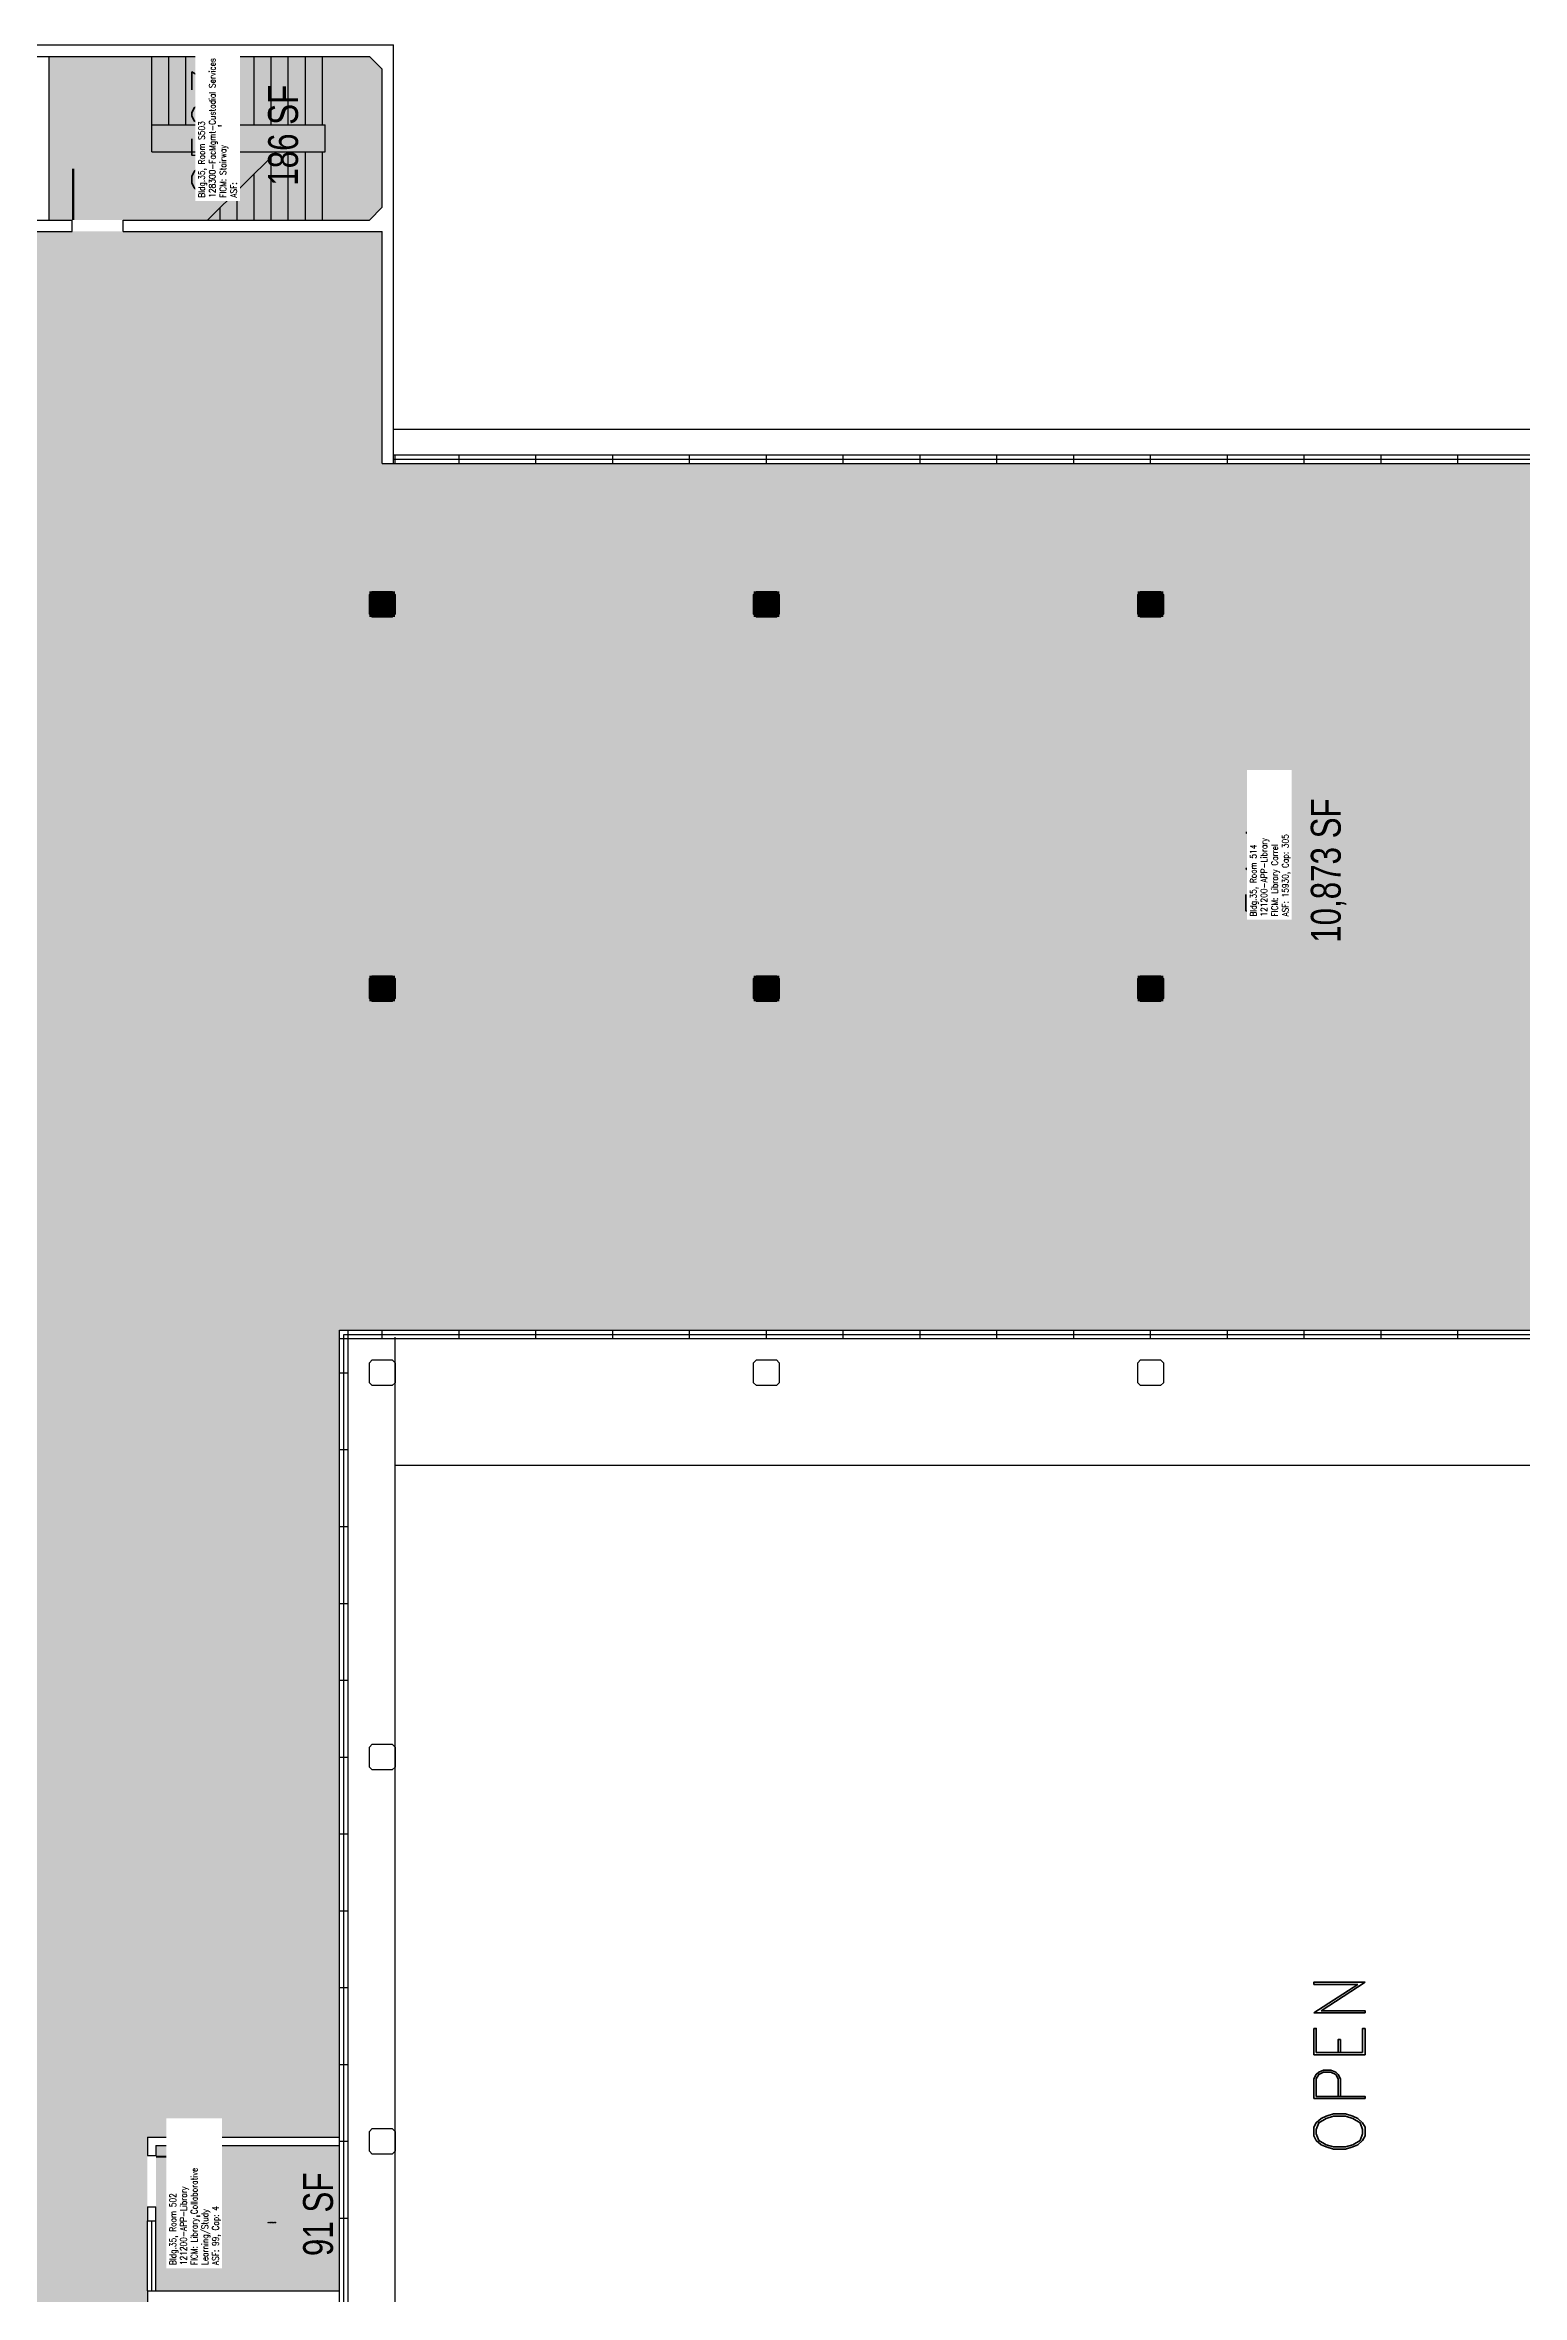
# Model space of a CAD drawing. Header units: inches. Extents: x 0 to 3255, y 0 to 2553.
# Drawn here: x 843 to 1881, y 972 to 2553 of the extents above; entities that cross this region are included whole.
import ezdxf
from ezdxf.enums import TextEntityAlignment as Align

# ---------------------------------------------------------------- set-up
doc = ezdxf.new("R2010")
doc.units = ezdxf.units.IN
doc.header["$LTSCALE"] = 10
doc.header["$MEASUREMENT"] = 0
doc.layers.get('0').update_dxf_attribs({"linetype": 'CONTINUOUS'})
for name, color, linetype in [('A-DOOR', 2, 'CONTINUOUS'), ('A-FLOR', 3, 'CONTINUOUS'), ('A-GLAZ', 1, 'CONTINUOUS'), ('A-GLAZ-SILL', 2, 'CONTINUOUS'), ('A-IDEN-CNUM', 7, 'CONTINUOUS'), ('A-IDEN-RNUM', 7, 'CONTINUOUS'), ('A-IDEN-SNUM', 4, 'CONTINUOUS'), ('A-IDEN-TEXT', 4, 'CONTINUOUS'), ('A-IDEN-VNUM', 4, 'CONTINUOUS'), ('A-ROOF', 2, 'CONTINUOUS'), ('A-SWAL', 5, 'CONTINUOUS'), ('A-WALL', 5, 'CONTINUOUS'), ('A-WALL-PATT', 7, 'CONTINUOUS'), ('AREA-TEXT', 3, 'CONTINUOUS'), ('Rooms-Category-Color', 7, 'CONTINUOUS'), ('Rooms-College-Color', 7, 'CONTINUOUS'), ('Rooms-Department-Color', 7, 'CONTINUOUS'), ('Rooms-Division-Color', 7, 'CONTINUOUS'), ('Rooms-Information', 7, 'CONTINUOUS')]:
    doc.layers.add(name, color=color, linetype=linetype)
doc.styles.add('AREA', font='arial.ttf', dxfattribs={"width": 0.75, "height": 21})
doc.styles.add('ROOMSNUMBER', font='TXT.SHX', dxfattribs={"height": 0.03})
doc.styles.add('ROOMVNUMBER', font='simplex.shx', dxfattribs={"width": 0.85})
doc.styles.add('TEXT', font='ROMAND')

# ---------------------------------------------------------------- blocks, each defined once
blk = doc.blocks.new('COL')
at = {"layer": 'A-SWAL'}
blk.add_lwpolyline([(9, 7), (9, -7), (7, -9), (-7, -9), (-9, -7), (-9, 7), (-7, 9), (7, 9)], close=True, dxfattribs=at)
at = {"layer": 'A-WALL-PATT', "const_width": 18}
blk.add_lwpolyline([(0, 9), (0, -9)], dxfattribs=at)

msp = doc.modelspace()

# ---------------------------------------------------------------- hatches: boundary and pattern name
at = {"layer": 'Rooms-Category-Color', "true_color": 0xadadad}
msp.add_hatch(color=253, dxfattribs=at).paths.add_polyline_path([(858.4, 2430), (862, 2430), (863, 2430), (894.4, 2430), (898, 2430), (899, 2430), (1071, 2430), (1080, 2439), (1080, 2536), (1071, 2545), (894.4, 2545), (858.4, 2545), (846, 2545), (846, 2535.2), (846, 2507.2), (846, 2430)])
at = {"layer": 'Rooms-Category-Color', "true_color": 0x99d7b2}
for points in [[(2700, 1650), (2700, 1725), (2700, 1728), (2700, 1731), (2700, 1782), (2700, 1881), (2691, 1881), (2691, 1887), (2691, 1893), (2691, 1899), (2709, 1899), (2709, 1890), (2961, 1890), (2961, 1899), (2979, 1899), (2979, 1893), (3085, 1893), (3085, 2052), (3048, 2052), (3048, 2060), (3048, 2160), (3048, 2259), (2700, 2259), (2700, 2422), (2541, 2422), (2535, 2422), (2519, 2422), (2518, 2422), (2507, 2422), (2483, 2422), (2482, 2422), (2471, 2422), (2436, 2422), (2430, 2422), (2430, 2322), (2430, 2259), (2422, 2259), (1088, 2259), (1080, 2259), (1080, 2322), (1080, 2422), (1074, 2422), (921, 2422), (915, 2422), (899, 2422), (898, 2422), (894.4, 2422), (863, 2422), (862, 2422), (858.4, 2422), (810, 2422), (810, 2325), (810, 2322), (810, 2259), (300, 2259), (300, 2169), (300, 2163), (300, 2060), (300, 2052), (270, 2052), (270, 2001), (270, 1995), (270, 1899), (279, 1899), (279, 1890), (810, 1890), (810, 1650)], [(810, 1078), (648, 1078), (636, 1078), (590, 1078), (590, 1089), (588, 1089), (552, 1089), (495, 1089), (495, 1078), (489, 1078), (487, 1078), (485, 1078), (449, 1078), (438, 1078), (432, 1078), (402, 1078), (396, 1078), (378, 1078), (378, 1044), (378, 1026), (378, 996), (378, 990), (378, 972), (431, 972), (467, 972), (810, 972), (810, 816.1), (810, 789), (810, 753), (810, 543), (1083, 543), (1185, 543), (1191, 543), (1470, 543), (1506, 543), (1611, 543), (1617, 543), (1629, 543), (1631, 543), (1632, 543), (1667, 543), (1668, 543), (1790, 543), (1826, 543), (1881, 543), (1881, 549), (1899, 549), (1899, 543), (2151, 543), (2151, 549), (2169, 549), (2169, 543), (2421, 543), (2421, 549), (2439, 549), (2439, 543), (2691, 543), (2691, 549), (2700, 549), (2700, 603), (2700, 611), (2700, 613), (2700, 639), (2700, 647), (2700, 648), (2700, 649), (2700, 672), (2700, 678), (2700, 815), (2700, 972), (2700, 1458), (2700, 1620), (2700, 1650), (2568, 1650), (2568, 810), (2460, 810), (2433, 810), (2427, 810), (2352, 810), (2328, 810), (2325, 810), (2322, 810), (2319, 810), (2316, 810), (2223, 810), (2163, 810), (2157, 810), (2055, 810), (2049, 810), (1893, 810), (1887, 810), (1881, 810), (1629, 810), (1623, 810), (1623, 678), (1623, 672), (1617, 672), (1611, 672), (1575, 672), (1509, 672), (1395, 672), (1359, 672), (1350, 672), (1341, 672), (1324.3, 672), (1305, 672), (1185, 672), (1125, 672), (1089, 672), (1077, 672), (1023, 672), (915, 672), (915, 816), (915, 821), (915, 857), (915, 1034), (915, 1070), (915, 1083), (1050, 1083), (1050, 1566), (1050, 1650), (810, 1650), (810, 1461), (810, 1458), (810, 1404), (810, 1368), (810, 1350), (810, 1305.5), (810, 1263.5), (810, 1188.6), (810, 1146.6)], [(921, 1034), (921, 1070), (921, 1077), (1050, 1077), (1050, 975), (921, 975)]]:
    msp.add_hatch(color=253, dxfattribs=at).paths.add_polyline_path(points)
at = {"layer": 'Rooms-College-Color', "true_color": 0xadadad}
for points in [[(858.4, 2430), (862, 2430), (863, 2430), (894.4, 2430), (898, 2430), (899, 2430), (1071, 2430), (1080, 2439), (1080, 2536), (1071, 2545), (894.4, 2545), (858.4, 2545), (846, 2545), (846, 2535.2), (846, 2507.2), (846, 2430)], [(810, 1078), (648, 1078), (636, 1078), (590, 1078), (590, 1089), (588, 1089), (552, 1089), (495, 1089), (495, 1078), (489, 1078), (487, 1078), (485, 1078), (449, 1078), (438, 1078), (432, 1078), (402, 1078), (396, 1078), (378, 1078), (378, 1044), (378, 1026), (378, 996), (378, 990), (378, 972), (431, 972), (467, 972), (810, 972), (810, 816.1), (810, 789), (810, 753), (810, 543), (1083, 543), (1185, 543), (1191, 543), (1470, 543), (1506, 543), (1611, 543), (1617, 543), (1629, 543), (1631, 543), (1632, 543), (1667, 543), (1668, 543), (1790, 543), (1826, 543), (1881, 543), (1881, 549), (1899, 549), (1899, 543), (2151, 543), (2151, 549), (2169, 549), (2169, 543), (2421, 543), (2421, 549), (2439, 549), (2439, 543), (2691, 543), (2691, 549), (2700, 549), (2700, 603), (2700, 611), (2700, 613), (2700, 639), (2700, 647), (2700, 648), (2700, 649), (2700, 672), (2700, 678), (2700, 815), (2700, 972), (2700, 1458), (2700, 1620), (2700, 1650), (2568, 1650), (2568, 810), (2460, 810), (2433, 810), (2427, 810), (2352, 810), (2328, 810), (2325, 810), (2322, 810), (2319, 810), (2316, 810), (2223, 810), (2163, 810), (2157, 810), (2055, 810), (2049, 810), (1893, 810), (1887, 810), (1881, 810), (1629, 810), (1623, 810), (1623, 678), (1623, 672), (1617, 672), (1611, 672), (1575, 672), (1509, 672), (1395, 672), (1359, 672), (1350, 672), (1341, 672), (1324.3, 672), (1305, 672), (1185, 672), (1125, 672), (1089, 672), (1077, 672), (1023, 672), (915, 672), (915, 816), (915, 821), (915, 857), (915, 1034), (915, 1070), (915, 1083), (1050, 1083), (1050, 1566), (1050, 1650), (810, 1650), (810, 1461), (810, 1458), (810, 1404), (810, 1368), (810, 1350), (810, 1305.5), (810, 1263.5), (810, 1188.6), (810, 1146.6)]]:
    msp.add_hatch(color=253, dxfattribs=at).paths.add_polyline_path(points)
at = {"layer": 'Rooms-College-Color', "true_color": 0x80bc67}
for points in [[(2700, 1650), (2700, 1725), (2700, 1728), (2700, 1731), (2700, 1782), (2700, 1881), (2691, 1881), (2691, 1887), (2691, 1893), (2691, 1899), (2709, 1899), (2709, 1890), (2961, 1890), (2961, 1899), (2979, 1899), (2979, 1893), (3085, 1893), (3085, 2052), (3048, 2052), (3048, 2060), (3048, 2160), (3048, 2259), (2700, 2259), (2700, 2422), (2541, 2422), (2535, 2422), (2519, 2422), (2518, 2422), (2507, 2422), (2483, 2422), (2482, 2422), (2471, 2422), (2436, 2422), (2430, 2422), (2430, 2322), (2430, 2259), (2422, 2259), (1088, 2259), (1080, 2259), (1080, 2322), (1080, 2422), (1074, 2422), (921, 2422), (915, 2422), (899, 2422), (898, 2422), (894.4, 2422), (863, 2422), (862, 2422), (858.4, 2422), (810, 2422), (810, 2325), (810, 2322), (810, 2259), (300, 2259), (300, 2169), (300, 2163), (300, 2060), (300, 2052), (270, 2052), (270, 2001), (270, 1995), (270, 1899), (279, 1899), (279, 1890), (810, 1890), (810, 1650)], [(921, 1034), (921, 1070), (921, 1077), (1050, 1077), (1050, 975), (921, 975)]]:
    msp.add_hatch(color=83, dxfattribs=at).paths.add_polyline_path(points)
at = {"layer": 'Rooms-Department-Color', "true_color": 0xacacac}
msp.add_hatch(color=253, dxfattribs=at).paths.add_polyline_path([(858.4, 2430), (862, 2430), (863, 2430), (894.4, 2430), (898, 2430), (899, 2430), (1071, 2430), (1080, 2439), (1080, 2536), (1071, 2545), (894.4, 2545), (858.4, 2545), (846, 2545), (846, 2535.2), (846, 2507.2), (846, 2430)])
at = {"layer": 'Rooms-Department-Color', "true_color": 0x62f98f}
for points in [[(2700, 1650), (2700, 1725), (2700, 1728), (2700, 1731), (2700, 1782), (2700, 1881), (2691, 1881), (2691, 1887), (2691, 1893), (2691, 1899), (2709, 1899), (2709, 1890), (2961, 1890), (2961, 1899), (2979, 1899), (2979, 1893), (3085, 1893), (3085, 2052), (3048, 2052), (3048, 2060), (3048, 2160), (3048, 2259), (2700, 2259), (2700, 2422), (2541, 2422), (2535, 2422), (2519, 2422), (2518, 2422), (2507, 2422), (2483, 2422), (2482, 2422), (2471, 2422), (2436, 2422), (2430, 2422), (2430, 2322), (2430, 2259), (2422, 2259), (1088, 2259), (1080, 2259), (1080, 2322), (1080, 2422), (1074, 2422), (921, 2422), (915, 2422), (899, 2422), (898, 2422), (894.4, 2422), (863, 2422), (862, 2422), (858.4, 2422), (810, 2422), (810, 2325), (810, 2322), (810, 2259), (300, 2259), (300, 2169), (300, 2163), (300, 2060), (300, 2052), (270, 2052), (270, 2001), (270, 1995), (270, 1899), (279, 1899), (279, 1890), (810, 1890), (810, 1650)], [(810, 1078), (648, 1078), (636, 1078), (590, 1078), (590, 1089), (588, 1089), (552, 1089), (495, 1089), (495, 1078), (489, 1078), (487, 1078), (485, 1078), (449, 1078), (438, 1078), (432, 1078), (402, 1078), (396, 1078), (378, 1078), (378, 1044), (378, 1026), (378, 996), (378, 990), (378, 972), (431, 972), (467, 972), (810, 972), (810, 816.1), (810, 789), (810, 753), (810, 543), (1083, 543), (1185, 543), (1191, 543), (1470, 543), (1506, 543), (1611, 543), (1617, 543), (1629, 543), (1631, 543), (1632, 543), (1667, 543), (1668, 543), (1790, 543), (1826, 543), (1881, 543), (1881, 549), (1899, 549), (1899, 543), (2151, 543), (2151, 549), (2169, 549), (2169, 543), (2421, 543), (2421, 549), (2439, 549), (2439, 543), (2691, 543), (2691, 549), (2700, 549), (2700, 603), (2700, 611), (2700, 613), (2700, 639), (2700, 647), (2700, 648), (2700, 649), (2700, 672), (2700, 678), (2700, 815), (2700, 972), (2700, 1458), (2700, 1620), (2700, 1650), (2568, 1650), (2568, 810), (2460, 810), (2433, 810), (2427, 810), (2352, 810), (2328, 810), (2325, 810), (2322, 810), (2319, 810), (2316, 810), (2223, 810), (2163, 810), (2157, 810), (2055, 810), (2049, 810), (1893, 810), (1887, 810), (1881, 810), (1629, 810), (1623, 810), (1623, 678), (1623, 672), (1617, 672), (1611, 672), (1575, 672), (1509, 672), (1395, 672), (1359, 672), (1350, 672), (1341, 672), (1324.3, 672), (1305, 672), (1185, 672), (1125, 672), (1089, 672), (1077, 672), (1023, 672), (915, 672), (915, 816), (915, 821), (915, 857), (915, 1034), (915, 1070), (915, 1083), (1050, 1083), (1050, 1566), (1050, 1650), (810, 1650), (810, 1461), (810, 1458), (810, 1404), (810, 1368), (810, 1350), (810, 1305.5), (810, 1263.5), (810, 1188.6), (810, 1146.6)], [(921, 1034), (921, 1070), (921, 1077), (1050, 1077), (1050, 975), (921, 975)]]:
    msp.add_hatch(color=91, dxfattribs=at).paths.add_polyline_path(points)
at = {"layer": 'Rooms-Division-Color', "true_color": 0xadadad}
msp.add_hatch(color=253, dxfattribs=at).paths.add_polyline_path([(858.4, 2430), (862, 2430), (863, 2430), (894.4, 2430), (898, 2430), (899, 2430), (1071, 2430), (1080, 2439), (1080, 2536), (1071, 2545), (894.4, 2545), (858.4, 2545), (846, 2545), (846, 2535.2), (846, 2507.2), (846, 2430)])
at = {"layer": 'Rooms-Division-Color', "true_color": 0x62f98f}
for points in [[(2700, 1650), (2700, 1725), (2700, 1728), (2700, 1731), (2700, 1782), (2700, 1881), (2691, 1881), (2691, 1887), (2691, 1893), (2691, 1899), (2709, 1899), (2709, 1890), (2961, 1890), (2961, 1899), (2979, 1899), (2979, 1893), (3085, 1893), (3085, 2052), (3048, 2052), (3048, 2060), (3048, 2160), (3048, 2259), (2700, 2259), (2700, 2422), (2541, 2422), (2535, 2422), (2519, 2422), (2518, 2422), (2507, 2422), (2483, 2422), (2482, 2422), (2471, 2422), (2436, 2422), (2430, 2422), (2430, 2322), (2430, 2259), (2422, 2259), (1088, 2259), (1080, 2259), (1080, 2322), (1080, 2422), (1074, 2422), (921, 2422), (915, 2422), (899, 2422), (898, 2422), (894.4, 2422), (863, 2422), (862, 2422), (858.4, 2422), (810, 2422), (810, 2325), (810, 2322), (810, 2259), (300, 2259), (300, 2169), (300, 2163), (300, 2060), (300, 2052), (270, 2052), (270, 2001), (270, 1995), (270, 1899), (279, 1899), (279, 1890), (810, 1890), (810, 1650)], [(810, 1078), (648, 1078), (636, 1078), (590, 1078), (590, 1089), (588, 1089), (552, 1089), (495, 1089), (495, 1078), (489, 1078), (487, 1078), (485, 1078), (449, 1078), (438, 1078), (432, 1078), (402, 1078), (396, 1078), (378, 1078), (378, 1044), (378, 1026), (378, 996), (378, 990), (378, 972), (431, 972), (467, 972), (810, 972), (810, 816.1), (810, 789), (810, 753), (810, 543), (1083, 543), (1185, 543), (1191, 543), (1470, 543), (1506, 543), (1611, 543), (1617, 543), (1629, 543), (1631, 543), (1632, 543), (1667, 543), (1668, 543), (1790, 543), (1826, 543), (1881, 543), (1881, 549), (1899, 549), (1899, 543), (2151, 543), (2151, 549), (2169, 549), (2169, 543), (2421, 543), (2421, 549), (2439, 549), (2439, 543), (2691, 543), (2691, 549), (2700, 549), (2700, 603), (2700, 611), (2700, 613), (2700, 639), (2700, 647), (2700, 648), (2700, 649), (2700, 672), (2700, 678), (2700, 815), (2700, 972), (2700, 1458), (2700, 1620), (2700, 1650), (2568, 1650), (2568, 810), (2460, 810), (2433, 810), (2427, 810), (2352, 810), (2328, 810), (2325, 810), (2322, 810), (2319, 810), (2316, 810), (2223, 810), (2163, 810), (2157, 810), (2055, 810), (2049, 810), (1893, 810), (1887, 810), (1881, 810), (1629, 810), (1623, 810), (1623, 678), (1623, 672), (1617, 672), (1611, 672), (1575, 672), (1509, 672), (1395, 672), (1359, 672), (1350, 672), (1341, 672), (1324.3, 672), (1305, 672), (1185, 672), (1125, 672), (1089, 672), (1077, 672), (1023, 672), (915, 672), (915, 816), (915, 821), (915, 857), (915, 1034), (915, 1070), (915, 1083), (1050, 1083), (1050, 1566), (1050, 1650), (810, 1650), (810, 1461), (810, 1458), (810, 1404), (810, 1368), (810, 1350), (810, 1305.5), (810, 1263.5), (810, 1188.6), (810, 1146.6)], [(921, 1034), (921, 1070), (921, 1077), (1050, 1077), (1050, 975), (921, 975)]]:
    msp.add_hatch(color=91, dxfattribs=at).paths.add_polyline_path(points)

# ---------------------------------------------------------------- linework, layer by layer
at = {"layer": 'A-DOOR'}
for points in [[(862.8, 2430, 1.5, 1.5, 0), (862.8, 2466, 0, 0, 0), (863.5, 2466, 0, 0, -0.414214), (898, 2428.5, 0, 0, -0.414214)], [(921, 1069.2, 1.5, 1.5, 0), (957, 1069.2, 0, 0, 0), (957, 1068.5, 0, 0, -0.414214), (919.5, 1034, 0, 0, -0.414214)]]:
    msp.add_lwpolyline(points, format="xyseb", dxfattribs=at)
at = {"layer": 'A-FLOR'}
for p, q in [((918, 2478), (918, 2545)), ((930, 2497), (930, 2545)), ((942, 2497), (942, 2545)), ((954, 2497), (954, 2545)), ((966, 2497), (966, 2545)), ((978, 2497), (978, 2545)), ((990, 2497), (990, 2545)), ((1002, 2497), (1002, 2545)), ((1014, 2497), (1014, 2545)), ((1026, 2497), (1026, 2545)), ((1038, 2497), (1038, 2545)), ((918, 2497), (1040, 2497)), ((1040, 2478), (1040, 2497)), ((918, 2478), (1040, 2478)), ((957.3, 2429.8), (1005.6, 2478)), ((1002, 2430), (1002, 2474.4)), ((1014, 2430), (1014, 2478)), ((1026, 2430), (1026, 2478)), ((1038, 2430), (1038, 2478)), ((990, 2430), (990, 2462.4)), ((966, 2430), (966, 2438.4)), ((978, 2430), (978, 2450.4))]:
    msp.add_line(p, q, dxfattribs=at)
at = {"layer": 'A-GLAZ'}
for p, q in [((1088, 2262), (2384, 2262)), ((1089, 2259), (1089, 2265)), ((1134, 2259), (1134, 2265)), ((1188, 2259), (1188, 2265)), ((1242, 2259), (1242, 2265)), ((1296, 2259), (1296, 2265)), ((1350, 2259), (1350, 2265)), ((1404, 2259), (1404, 2265)), ((1458, 2259), (1458, 2265)), ((1512, 2259), (1512, 2265)), ((1566, 2259), (1566, 2265)), ((1620, 2259), (1620, 2265)), ((1674, 2259), (1674, 2265)), ((1728, 2259), (1728, 2265)), ((1782, 2259), (1782, 2265)), ((1836, 2259), (1836, 2265)), ((1053, 813), (1053, 1647)), ((1053, 1647), (2448, 1647)), ((1056, 1644), (1056, 1650)), ((1080, 1644), (1080, 1650)), ((1134, 1644), (1134, 1650)), ((1188, 1644), (1188, 1650)), ((1242, 1644), (1242, 1650)), ((1296, 1644), (1296, 1650)), ((1350, 1644), (1350, 1650)), ((1404, 1644), (1404, 1650)), ((1458, 1644), (1458, 1650)), ((1512, 1644), (1512, 1650)), ((1566, 1644), (1566, 1650)), ((1620, 1644), (1620, 1650)), ((1674, 1644), (1674, 1650)), ((1728, 1644), (1728, 1650)), ((1782, 1644), (1782, 1650)), ((1836, 1644), (1836, 1650)), ((1050, 1644), (1056, 1644)), ((1050, 1620), (1056, 1620)), ((1050, 1566), (1056, 1566)), ((1050, 1512), (1056, 1512)), ((1050, 1458), (1056, 1458)), ((1050, 1404), (1056, 1404)), ((1050, 1350), (1056, 1350)), ((1050, 1296), (1056, 1296)), ((1050, 1242), (1056, 1242)), ((1050, 1188), (1056, 1188)), ((1050, 1134), (1056, 1134)), ((1050, 1080), (1056, 1080)), ((918, 975), (918, 1024)), ((1050, 1026), (1056, 1026))]:
    msp.add_line(p, q, dxfattribs=at)
at = {"layer": 'A-GLAZ-SILL'}
for p, q in [((1088, 2265), (2384, 2265)), ((1088, 2259), (2384, 2259)), ((1050, 1650), (2448, 1650)), ((1050, 813), (1050, 1650)), ((1056, 1644), (2448, 1644)), ((1056, 813), (1056, 1644)), ((915, 975), (915, 1024)), ((921, 975), (921, 1024))]:
    msp.add_line(p, q, dxfattribs=at)
at = {"layer": 'A-ROOF'}
for p, q in [((1088, 2283), (2422, 2283)), ((1089, 819), (1089, 1645)), ((1089, 1555), (2421, 1555))]:
    msp.add_line(p, q, dxfattribs=at)
at = {"layer": 'A-WALL'}
for p, q in [((802, 2553), (1088, 2553)), ((1088, 2259), (1088, 2553)), ((810, 2545), (1071, 2545)), ((846, 2430), (846, 2545)), ((1071, 2545), (1080, 2536)), ((1080, 2439), (1080, 2536)), ((1080, 2439), (1071, 2430)), ((810, 2430), (862, 2430)), ((810, 2422), (862, 2422)), ((862, 2422), (862, 2430)), ((898, 2422), (898, 2430)), ((898, 2430), (1071, 2430)), ((898, 2422), (1080, 2422)), ((1080, 2259), (1080, 2422)), ((1080, 2259), (1088, 2259)), ((915, 1083), (1050, 1083)), ((915, 1083), (915, 1070)), ((921, 1077), (1050, 1077)), ((921, 1077), (921, 1070)), ((915, 1070), (921, 1070)), ((915, 1034), (921, 1034)), ((915, 1034), (915, 1024)), ((921, 1024), (921, 1034)), ((915, 1024), (921, 1024)), ((915, 975), (921, 975)), ((915, 975), (915, 916)), ((921, 975), (1050, 975))]:
    msp.add_line(p, q, dxfattribs=at)
for points in [[(1089, 1627), (1089, 1613), (1087, 1611), (1073, 1611), (1071, 1613), (1071, 1627), (1073, 1629), (1087, 1629)], [(1359, 1627), (1359, 1613), (1357, 1611), (1343, 1611), (1341, 1613), (1341, 1627), (1343, 1629), (1357, 1629)], [(1629, 1627), (1629, 1613), (1627, 1611), (1613, 1611), (1611, 1613), (1611, 1627), (1613, 1629), (1627, 1629)], [(1089, 1357), (1089, 1343), (1087, 1341), (1073, 1341), (1071, 1343), (1071, 1357), (1073, 1359), (1087, 1359)], [(1089, 1087), (1089, 1073), (1087, 1071), (1073, 1071), (1071, 1073), (1071, 1087), (1073, 1089), (1087, 1089)]]:
    msp.add_lwpolyline(points, close=True, dxfattribs=at)

# ---------------------------------------------------------------- block references
at = {"xscale": 0.9999999962747097, "yscale": 0.9999999962747097, "zscale": 0.9999999962747097}
for p in [(1080, 2160), (1350, 2160), (1620, 2160), (1080, 1890), (1350, 1890), (1620, 1890)]:
    msp.add_blockref('COL', p, dxfattribs=at)

# ---------------------------------------------------------------- texts
at = {"layer": 'A-IDEN-CNUM', "style": 'ROOMSNUMBER'}
for s, p in [('CAD #035-0_S503-00', (965.7, 2493.2)), ('CAD #035-0_0514-00', (1702.7, 1970.2))]:
    msp.add_text(s, height=0.36, rotation=360, dxfattribs=at).set_placement(p, align=Align.MIDDLE)
msp.add_text('CAD #035-0_0502-00', height=0.36, rotation=360, dxfattribs=at).set_placement((1002.5, 1022.9), align=Align.MIDDLE_CENTER)
at = {"layer": 'A-IDEN-RNUM', "style": 'ROOMSNUMBER'}
for s, p in [('S503-00', (965.7, 2496.2)), ('0514-00', (1702.7, 1973.2))]:
    msp.add_text(s, height=0.36, rotation=360, dxfattribs=at).set_placement(p, align=Align.MIDDLE)
msp.add_text('0502-00', height=0.36, rotation=360, dxfattribs=at).set_placement((950.8, 1027.4), align=Align.MIDDLE_CENTER)
at = {"layer": 'A-IDEN-SNUM', "style": 'ROOMSNUMBER'}
for s, p in [('0350S50300', (965.7, 2496.2)), ('0350051400', (1702.7, 1973.2))]:
    msp.add_text(s, height=0.36, rotation=360, dxfattribs=at).set_placement(p, align=Align.MIDDLE)
msp.add_text('0350050200', height=0.36, rotation=360, dxfattribs=at).set_placement((950.8, 1027.4), align=Align.MIDDLE_CENTER)
at = {"layer": 'A-IDEN-TEXT', "style": 'TEXT'}
msp.add_text('OPEN', height=36, rotation=90, dxfattribs=at).set_placement((1752.7, 1133.9), align=Align.MIDDLE)
at = {"layer": 'A-IDEN-VNUM', "style": 'ROOMVNUMBER', "width": 0.85}
for s, p in [('S503', (962, 2492.8)), ('502', (950.8, 1027.4))]:
    msp.add_text(s, height=31.5, rotation=90, dxfattribs=at).set_placement(p, align=Align.MIDDLE_CENTER)
msp.add_text('514', height=31.5, rotation=90, dxfattribs=at).set_placement((1702.7, 1973.2), align=Align.MIDDLE)
at = {"layer": 'AREA-TEXT', "style": 'AREA', "width": 0.75}
for s, p in [('186 SF', (1010.3, 2489.6)), ('10,873 SF', (1743.1, 1972.9)), ('91 SF', (1034.9, 1028.7))]:
    msp.add_text(s, height=21, rotation=90, dxfattribs=at).set_placement(p, align=Align.MIDDLE_CENTER)

# ---------------------------------------------------------------- next in the draw order: texts
at = {"layer": 'Rooms-Information', "char_height": 4.5, "width": 100.8, "attachment_point": 7, "rotation": 90, "style": 'ROOMVNUMBER', "bg_fill": 3, "box_fill_scale": 1.5, "bg_fill_color": 256, "bg_fill_true_color": 13158600, "bg_fill_transparency": 0}
for s, insert in [('Bldg.35, Room S503^M^J128300-FacMgmt-Custodial Services^M^JFICM: Stairway^M^JASF: ', (977.8, 2445.7)), ('Bldg.35, Room 514^M^J121200-APP-Library^M^JFICM: Library Carrel^M^JASF: 15930, Cap: 305', (1718.4, 1940.6)), ('Bldg.35, Room 502^M^J121200-APP-Library^M^JFICM: Library Collaborative Learning/Study^M^JASF: 99, Cap: 4', (966.6, 993))]:
    msp.add_mtext(s, dxfattribs=dict(at, insert=insert))

doc.saveas('drawing.dxf')
